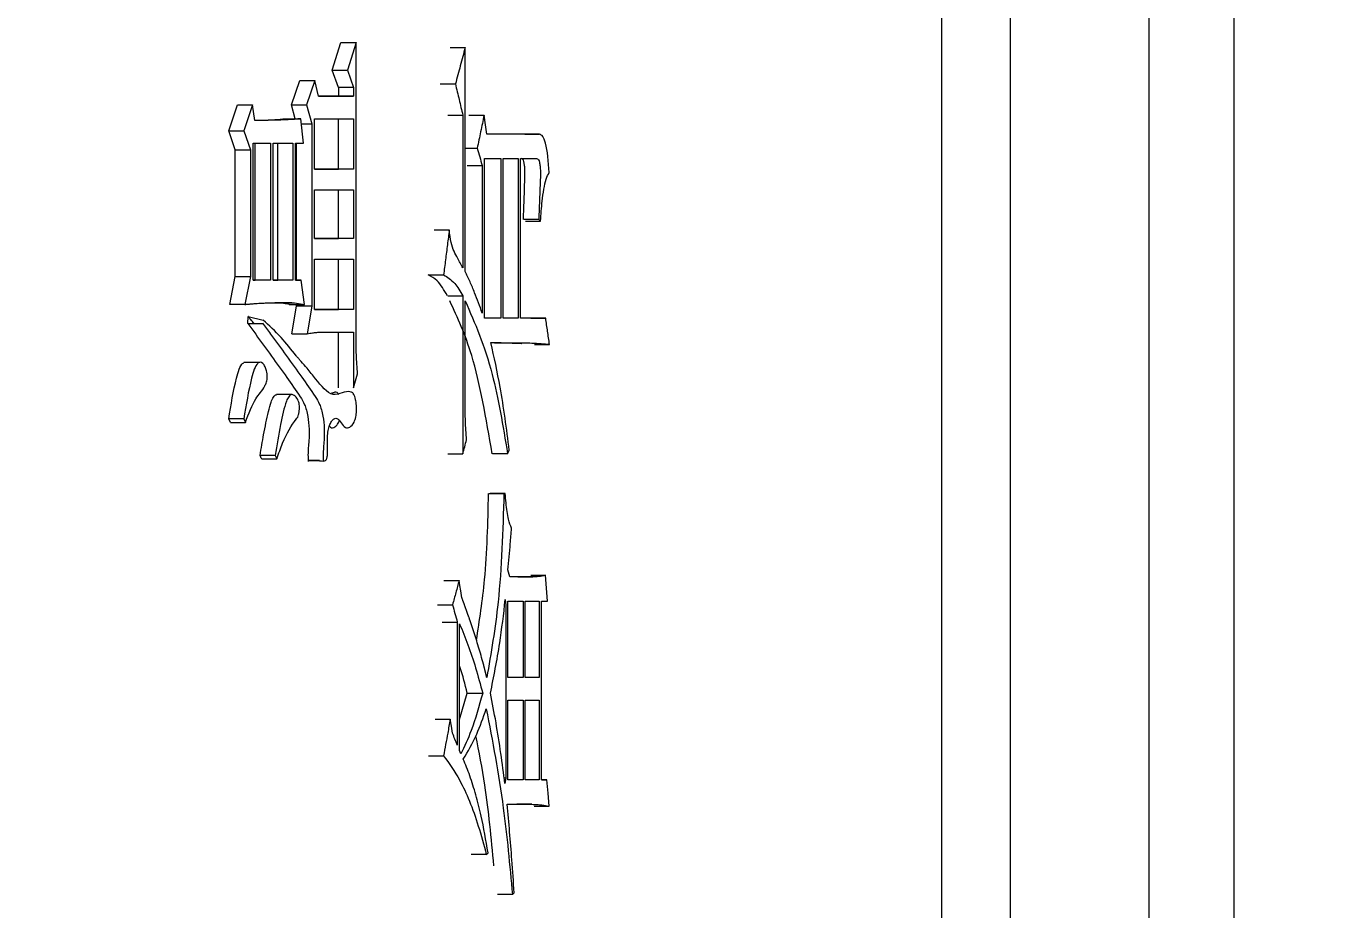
# Model space of a CAD drawing. Header units: millimetres. Extents: x 2223 to 4172, y 741 to 2119.
# Drawn here: x 3173.89 to 3181.97, y 1003.96 to 1009.47 of the extents above; entities that cross this region are included whole.
import ezdxf

# ---------------------------------------------------------------- set-up
doc = ezdxf.new("R2010")
doc.units = ezdxf.units.MM

msp = doc.modelspace()

# ---------------------------------------------------------------- linework, layer by layer
at = {"color": 7, "linetype": 'Continuous', "lineweight": 25}
for p, q in [((3181.4214, 985.5406), (3181.4214, 1014.8465)), ((3180.889, 1014.5729), (3180.8916, 985.8354)), ((3180.0243, 1014.1285), (3180.0268, 985.8363)), ((3179.5987, 987.0095), (3179.5995, 1013.9102)), ((3175.8015, 1009.1996), (3175.8553, 1009.3727)), ((3175.8553, 1009.3727), (3175.95, 1009.3727)), ((3175.95, 1009.3727), (3175.8961, 1009.1996)), ((3175.9499, 1007.5229), (3175.95, 1009.3727)), ((3176.5353, 1009.3403), (3176.6298, 1009.3403)), ((3176.6297, 1007.9448), (3176.6298, 1009.3403)), ((3175.5469, 1008.9833), (3175.5991, 1009.1347)), ((3175.5991, 1009.1347), (3175.6934, 1009.1347)), ((3175.6934, 1009.1347), (3175.6412, 1008.9833)), ((3175.7161, 1009.0373), (3175.6934, 1009.1347)), ((3175.8015, 1009.1996), (3175.8961, 1009.1996)), ((3175.8395, 1009.0914), (3175.8015, 1009.1996)), ((3175.8961, 1009.1996), (3175.9341, 1009.0914)), ((3175.9341, 1009.0914), (3175.8395, 1009.0914)), ((3175.8395, 1009.0914), (3175.8395, 1009.0374)), ((3175.9341, 1009.0914), (3175.9341, 1009.0374)), ((3176.4742, 1009.1131), (3176.5687, 1009.1131)), ((3175.1565, 1008.821), (3175.2108, 1008.9832)), ((3175.2108, 1008.9832), (3175.3047, 1008.9832)), ((3175.3047, 1008.9832), (3175.2502, 1008.821)), ((3175.3182, 1008.8859), (3175.3047, 1008.9832)), ((3175.5469, 1008.9833), (3175.6412, 1008.9833)), ((3175.5707, 1008.8967), (3175.5469, 1008.9833)), ((3175.6412, 1008.9833), (3175.6738, 1008.8643)), ((3175.8395, 1009.0374), (3175.9341, 1009.0374)), ((3175.5109, 1008.8967), (3175.6051, 1008.8967)), ((3175.6215, 1008.7453), (3175.6051, 1008.8967)), ((3175.6901, 1008.583), (3175.6901, 1008.8967)), ((3175.6901, 1008.8967), (3175.9341, 1008.8967)), ((3175.8395, 1008.583), (3175.8395, 1008.8967)), ((3175.9341, 1008.8967), (3175.9341, 1008.583)), ((3176.5208, 1008.9184), (3176.6153, 1008.9184)), ((3176.6153, 1008.9184), (3176.6153, 1007.9665)), ((3176.6532, 1008.9184), (3176.7474, 1008.9184)), ((3175.1565, 1008.821), (3175.2502, 1008.821)), ((3175.1973, 1008.702), (3175.1565, 1008.821)), ((3175.2502, 1008.821), (3175.2911, 1008.702)), ((3175.6086, 1008.8643), (3175.6738, 1008.8643)), ((3175.6738, 1008.8643), (3175.6738, 1007.7284)), ((3175.308, 1007.8907), (3175.308, 1008.7453)), ((3175.308, 1008.7453), (3175.4159, 1008.7453)), ((3175.3219, 1007.8907), (3175.322, 1008.7453)), ((3175.4159, 1008.7453), (3175.4159, 1007.8907)), ((3175.4326, 1007.8907), (3175.4327, 1008.7453)), ((3175.4327, 1008.7453), (3175.5557, 1008.7453)), ((3175.4615, 1007.8907), (3175.4615, 1008.7453)), ((3175.5557, 1008.7453), (3175.5557, 1007.8907)), ((3175.5722, 1008.7453), (3175.6215, 1008.7453)), ((3175.5722, 1007.8907), (3175.5722, 1008.7453)), ((3175.5795, 1007.8907), (3175.5796, 1008.7453)), ((3177.0937, 1008.7994), (3176.7644, 1008.7994)), ((3177.0004, 1008.7994), (3177.0937, 1008.7994)), ((3175.1973, 1008.702), (3175.2911, 1008.702)), ((3175.1973, 1007.9123), (3175.1973, 1008.702)), ((3175.2911, 1008.702), (3175.2911, 1007.9123)), ((3176.6298, 1008.7129), (3176.7046, 1008.7129)), ((3176.7502, 1007.6528), (3176.7502, 1008.648)), ((3176.7502, 1008.648), (3176.8518, 1008.648)), ((3176.8518, 1008.648), (3176.8518, 1007.6528)), ((3176.8658, 1007.6528), (3176.8658, 1008.648)), ((3176.8658, 1008.648), (3176.9602, 1008.648)), ((3176.9602, 1008.648), (3176.9601, 1007.6528)), ((3176.9739, 1008.648), (3177.0748, 1008.648)), ((3176.9739, 1007.6528), (3176.9739, 1008.648)), ((3176.9787, 1008.648), (3177.0748, 1008.648)), ((3175.9341, 1008.583), (3175.6901, 1008.583)), ((3175.6901, 1008.583), (3175.8395, 1008.583)), ((3175.9341, 1008.583), (3175.8395, 1008.583)), ((3176.6418, 1008.6047), (3176.736, 1008.6047)), ((3176.736, 1008.6047), (3176.736, 1007.6852)), ((3175.6901, 1008.1503), (3175.6901, 1008.4532)), ((3175.6901, 1008.4532), (3175.9341, 1008.4532)), ((3175.8395, 1008.1503), (3175.8395, 1008.4532)), ((3175.9341, 1008.4532), (3175.9341, 1008.1503)), ((3177.0883, 1008.2694), (3176.9949, 1008.2694)), ((3177.0058, 1008.2586), (3177.099, 1008.2586)), ((3177.0883, 1008.2694), (3177.099, 1008.2586)), ((3176.4361, 1008.2046), (3176.5307, 1008.2045)), ((3175.9341, 1008.1503), (3175.6901, 1008.1503)), ((3175.6901, 1008.1503), (3175.8395, 1008.1503)), ((3175.9341, 1008.1503), (3175.8395, 1008.1503)), ((3175.6901, 1007.7068), (3175.6901, 1008.0205)), ((3175.6901, 1008.0205), (3175.9341, 1008.0205)), ((3175.8395, 1007.7068), (3175.8395, 1008.0205)), ((3175.9341, 1008.0205), (3175.9341, 1007.7068)), ((3175.1633, 1007.7393), (3175.1973, 1007.9123)), ((3175.1973, 1007.9123), (3175.2911, 1007.9123)), ((3175.2911, 1007.9123), (3175.257, 1007.7392)), ((3176.4, 1007.9231), (3176.4954, 1007.9231)), ((3175.4159, 1007.8907), (3175.308, 1007.8907)), ((3175.308, 1007.8907), (3175.3219, 1007.8907)), ((3175.4159, 1007.8907), (3175.3219, 1007.8907)), ((3175.5557, 1007.8907), (3175.4326, 1007.8907)), ((3175.4326, 1007.8907), (3175.4615, 1007.8907)), ((3175.5557, 1007.8907), (3175.4615, 1007.8907)), ((3175.6084, 1007.8907), (3175.5722, 1007.8907)), ((3175.5722, 1007.8907), (3175.6084, 1007.8907)), ((3175.6281, 1007.7393), (3175.6084, 1007.8907)), ((3176.5208, 1007.7934), (3176.6153, 1007.7934)), ((3176.6153, 1007.7934), (3176.6152, 1006.809)), ((3176.6297, 1007.1119), (3176.6297, 1007.7609)), ((3175.257, 1007.7392), (3175.1633, 1007.7393)), ((3175.4714, 1007.7501), (3175.5656, 1007.7501)), ((3175.5338, 1007.7393), (3175.6281, 1007.7393)), ((3175.5502, 1007.5554), (3175.5795, 1007.7284)), ((3175.5656, 1007.7501), (3175.6281, 1007.7393)), ((3175.5795, 1007.7284), (3175.5795, 1007.7393)), ((3175.6738, 1007.7284), (3175.5795, 1007.7284)), ((3175.6738, 1007.7284), (3175.6444, 1007.5554)), ((3175.9341, 1007.7068), (3175.6901, 1007.7068)), ((3175.6901, 1007.7068), (3175.8395, 1007.7068)), ((3175.9341, 1007.7068), (3175.8395, 1007.7068)), ((3175.275, 1007.6203), (3175.2783, 1007.6635)), ((3175.2783, 1007.6635), (3175.3705, 1007.6419)), ((3176.8518, 1007.6528), (3176.7502, 1007.6528)), ((3176.8518, 1007.6528), (3176.7579, 1007.6528)), ((3176.9601, 1007.6528), (3176.8658, 1007.6528)), ((3176.9601, 1007.6528), (3176.8665, 1007.6528)), ((3177.1313, 1007.6528), (3176.9739, 1007.6528)), ((3177.0381, 1007.6528), (3177.1313, 1007.6528)), ((3175.5502, 1007.5554), (3175.6444, 1007.5554)), ((3175.8395, 1007.22), (3175.8395, 1007.5662)), ((3175.9341, 1007.5662), (3175.9341, 1007.22)), ((3177.0622, 1007.4905), (3177.1553, 1007.4905)), ((3175.3443, 1007.3768), (3175.2504, 1007.3768)), ((3175.9341, 1007.22), (3175.9594, 1007.3066)), ((3175.5495, 1007.1774), (3175.4542, 1007.1774)), ((3175.1667, 1007.0037), (3175.1565, 1007.0253)), ((3175.2502, 1007.0253), (3175.2604, 1007.0037)), ((3175.1667, 1007.0037), (3175.2604, 1007.0037)), ((3175.446, 1006.7982), (3175.352, 1006.7982)), ((3176.5208, 1006.809), (3176.6152, 1006.809)), ((3176.8937, 1006.809), (3176.7998, 1006.809)), ((3176.8937, 1006.809), (3176.9048, 1006.8306)), ((3175.362, 1006.7766), (3175.456, 1006.7766)), ((3175.7222, 1006.7657), (3175.6574, 1006.7657)), ((3176.7775, 1006.5602), (3176.8714, 1006.5602)), ((3176.8797, 1006.5602), (3176.7859, 1006.5602)), ((3176.8797, 1006.5602), (3176.8714, 1006.5602)), ((3176.9076, 1006.041), (3176.8964, 1006.0843)), ((3176.4975, 1006.0194), (3176.592, 1006.0194)), ((3177.0503, 1006.041), (3176.9076, 1006.041)), ((3176.9569, 1006.041), (3177.0503, 1006.041)), ((3177.038, 1006.0518), (3177.1312, 1006.0518)), ((3176.4565, 1005.8679), (3176.5511, 1005.8679)), ((3176.8825, 1005.8679), (3176.8825, 1004.7862)), ((3176.8964, 1005.4136), (3176.8964, 1005.8896)), ((3176.8964, 1005.8896), (3176.9903, 1005.8896)), ((3176.9903, 1005.8896), (3176.9903, 1005.4136)), ((3177.004, 1005.4136), (3177.004, 1005.8896)), ((3177.004, 1005.8896), (3177.0909, 1005.8896)), ((3177.0909, 1005.8896), (3177.0909, 1005.4136)), ((3177.1044, 1005.8896), (3177.1419, 1005.8896)), ((3177.1044, 1004.7754), (3177.1044, 1005.8896)), ((3176.4858, 1005.7597), (3176.5803, 1005.7597)), ((3176.5803, 1005.7597), (3176.5803, 1004.9917)), ((3176.5949, 1004.9593), (3176.5949, 1005.7489)), ((3176.9903, 1005.4136), (3176.8964, 1005.4136)), ((3176.9903, 1005.4136), (3176.8967, 1005.4136)), ((3177.0909, 1005.4136), (3177.004, 1005.4136)), ((3177.0909, 1005.4136), (3177.004, 1005.4136)), ((3176.5949, 1005.1528), (3176.6431, 1005.3163)), ((3176.6446, 1005.3163), (3176.7388, 1005.3163)), ((3176.8964, 1004.7754), (3176.8964, 1005.273)), ((3176.8964, 1005.273), (3176.9903, 1005.273)), ((3176.9903, 1005.273), (3176.9903, 1004.7754)), ((3177.004, 1004.7754), (3177.004, 1005.273)), ((3177.004, 1005.273), (3177.0909, 1005.273)), ((3177.0909, 1005.273), (3177.0909, 1004.7754)), ((3176.4419, 1005.154), (3176.5365, 1005.154)), ((3176.6036, 1004.9377), (3176.5949, 1004.9593)), ((3176.8825, 1004.7862), (3176.8726, 1004.7862)), ((3176.8825, 1004.7862), (3176.8769, 1004.7537)), ((3176.9903, 1004.7754), (3176.8964, 1004.7754)), ((3176.9903, 1004.7754), (3176.8967, 1004.7754)), ((3177.0909, 1004.7754), (3177.004, 1004.7754)), ((3177.0909, 1004.7754), (3177.004, 1004.7754)), ((3177.1392, 1004.7754), (3177.1044, 1004.7754)), ((3177.1044, 1004.7754), (3177.1392, 1004.7754)), ((3176.8909, 1004.6239), (3177.0449, 1004.6239)), ((3177.0449, 1004.6239), (3176.9514, 1004.6239)), ((3177.0594, 1004.6131), (3177.1526, 1004.6131)), ((3176.7615, 1004.3102), (3176.6674, 1004.3102)), ((3176.7615, 1004.3102), (3176.7729, 1004.321)), ((3176.9242, 1004.0614), (3176.9352, 1004.0723))]:
    msp.add_line(p, q, dxfattribs=at)
at = {"color": 7, "linetype": 'Continuous', "lineweight": 25, "flags": 128}
for points in [[(3176.7644, 1008.7994), (3176.7559, 1008.8589), (3176.7474, 1008.9184)], [(3175.275, 1007.6203), (3175.3172, 1007.6202), (3175.343, 1007.6202), (3175.3688, 1007.6202)], [(3175.2502, 1007.0253), (3175.2154, 1007.0253), (3175.186, 1007.0253), (3175.1565, 1007.0253)], [(3175.362, 1006.7766), (3175.3595, 1006.7821), (3175.3569, 1006.7876), (3175.352, 1006.7982)], [(3175.446, 1006.7982), (3175.4485, 1006.7927), (3175.4523, 1006.7846), (3175.456, 1006.7766)], [(3176.6094, 1005.9112), (3176.6023, 1005.9551), (3176.5972, 1005.9872), (3176.592, 1006.0194)], [(3177.1419, 1005.8896), (3177.1366, 1005.9707), (3177.1312, 1006.0518)], [(3176.8797, 1005.9004), (3176.8811, 1005.8842), (3176.8825, 1005.8679)], [(3176.5511, 1005.0674), (3176.5438, 1005.1107), (3176.5365, 1005.154)], [(3176.4006, 1004.9268), (3176.424, 1004.9268), (3176.4481, 1004.9268), (3176.4953, 1004.9268)], [(3177.1526, 1004.6131), (3177.1459, 1004.6943), (3177.1392, 1004.7754)], [(3176.9242, 1004.0614), (3176.8852, 1004.0614), (3176.8567, 1004.0614), (3176.8304, 1004.0614)]]:
    msp.add_lwpolyline(points, dxfattribs=at)
at = {"color": 7, "linetype": 'Continuous', "lineweight": 25}
for points, knots in [([(3102.9887, 995.9028), (3105.5491, 995.9277), (3109.1295, 995.9625), (3114.3987, 996.2412), (3118.8631, 996.5765), (3124.1792, 997.1422), (3129.7482, 997.9155), (3135.5616, 998.9255), (3141.5329, 1000.1816), (3147.6089, 1001.6923), (3153.7469, 1003.463), (3159.9121, 1005.4971), (3166.0756, 1007.7966), (3172.2125, 1010.3619), (3178.3006, 1013.1922), (3184.3201, 1016.286), (3190.2529, 1019.6406), (3196.082, 1023.2528), (3201.7917, 1027.1183), (3207.3673, 1031.2325), (3212.7946, 1035.5897), (3218.0603, 1040.1839), (3223.1516, 1045.0084), (3228.0565, 1050.0561), (3232.7633, 1055.319), (3237.2611, 1060.789), (3241.5394, 1066.4572), (3245.588, 1072.3145), (3249.3977, 1078.3511), (3252.9594, 1084.557), (3256.2646, 1090.9216), (3259.3054, 1097.4341), (3262.0745, 1104.0834), (3264.5649, 1110.8578), (3266.7704, 1117.7454), (3268.685, 1124.7343), (3270.3036, 1131.8118), (3271.6214, 1138.9655), (3272.6343, 1146.1825), (3273.3387, 1153.4497), (3273.7316, 1160.7539), (3273.8105, 1168.0817), (3273.5735, 1175.4198), (3273.0193, 1182.7545), (3272.1471, 1190.0722), (3270.9568, 1197.3592), (3269.4487, 1204.6018), (3267.6237, 1211.7864), (3265.4832, 1218.8992), (3263.0294, 1225.9267), (3260.2646, 1232.8554), (3257.1918, 1239.6717), (3253.8147, 1246.3623), (3250.1371, 1252.9142), (3246.1635, 1259.3142), (3241.8985, 1265.5495), (3237.3473, 1271.6076), (3232.5154, 1277.4759), (3227.4082, 1283.1423), (3222.0316, 1288.5949), (3216.5849, 1293.6425), (3211.1115, 1298.2947), (3205.6533, 1302.5642), (3200.0284, 1306.6065), (3194.247, 1310.4149), (3188.3195, 1313.9831), (3182.257, 1317.3051), (3176.0712, 1320.3754), (3169.7746, 1323.1888), (3163.3809, 1325.7408), (3156.9058, 1328.0269), (3150.3681, 1330.0431), (3143.7932, 1331.7856), (3137.2203, 1333.2505), (3130.7265, 1334.432), (3124.437, 1335.3291), (3118.9133, 1335.9126), (3114.0304, 1336.2802), (3109.2063, 1336.5199), (3103.232, 1336.637), (3097.7152, 1336.5266), (3092.446, 1336.2549), (3087.9815, 1335.9175), (3082.6655, 1335.3525), (3077.0965, 1334.579), (3071.283, 1333.569), (3065.3118, 1332.313), (3059.2358, 1330.8023), (3053.0978, 1329.0316), (3046.9326, 1326.9974), (3040.769, 1324.6979), (3034.6322, 1322.1327), (3028.5441, 1319.3023), (3022.5246, 1316.2086), (3016.5918, 1312.8539), (3010.7627, 1309.2417), (3005.0529, 1305.3762), (2999.4774, 1301.2621), (2994.0501, 1296.9049), (2988.7844, 1292.3106), (2983.6931, 1287.4861), (2978.7882, 1282.4385), (2974.0813, 1277.1755), (2969.5835, 1271.7056), (2965.3053, 1266.0373), (2961.2566, 1260.1801), (2957.447, 1254.1435), (2953.8852, 1247.9376), (2950.5805, 1241.5728), (2947.5377, 1235.0609), (2944.7758, 1228.4094), (2942.4387, 1222.1273), (2941.1602, 1218.0222), (2940.597, 1216.2138)], [0, 0, 0, 0, 0.0102074, 0.014274, 0.021037, 0.0280561, 0.0355867, 0.0434511, 0.0515783, 0.0599113, 0.0684099, 0.0770439, 0.085791, 0.0946336, 0.1035582, 0.112554, 0.1216124, 0.1307262, 0.1398897, 0.1490979, 0.1583469, 0.1676331, 0.1769537, 0.1863062, 0.1956884, 0.2050985, 0.2145348, 0.2239961, 0.233481, 0.2429885, 0.2525178, 0.262068, 0.2716385, 0.2812287, 0.2908382, 0.3004664, 0.3101132, 0.3197782, 0.3294613, 0.3391624, 0.3488814, 0.3586183, 0.3683733, 0.3781464, 0.387938, 0.3977483, 0.4075776, 0.4174265, 0.4272956, 0.4371854, 0.4470968, 0.4570307, 0.4669882, 0.4769704, 0.486979, 0.4970156, 0.5070822, 0.5171812, 0.5273154, 0.5374882, 0.5477037, 0.5569145, 0.5661226, 0.5753266, 0.5845258, 0.5937191, 0.6029052, 0.6120821, 0.6212471, 0.6303962, 0.6395236, 0.6486197, 0.6576679, 0.6666375, 0.6754633, 0.6839789, 0.6919633, 0.6976055, 0.7035012, 0.7112199, 0.7214273, 0.7254939, 0.7322569, 0.739276, 0.7468066, 0.754671, 0.7627982, 0.7711312, 0.7796298, 0.7882638, 0.7970109, 0.8058535, 0.8147781, 0.8237739, 0.8328323, 0.8419461, 0.8511096, 0.8603178, 0.8695668, 0.878853, 0.8881736, 0.8975261, 0.9069083, 0.9163184, 0.9257547, 0.935216, 0.9447009, 0.9542084, 0.9637377, 0.9732879, 0.9828584, 0.9924486, 1, 1, 1, 1]), ([(3176.6298, 1009.3403), (3176.6196, 1009.3024), (3176.5994, 1009.2267), (3176.5789, 1009.151), (3176.5687, 1009.1131)], [0, 0, 0, 0, 0.5, 1, 1, 1, 1]), ([(3176.5687, 1009.1131), (3176.5765, 1009.0806), (3176.5921, 1009.0157), (3176.6075, 1008.9508), (3176.6153, 1008.9184)], [0, 0, 0, 0, 0.500001, 1, 1, 1, 1]), ([(3175.9341, 1009.0374), (3175.9023, 1009.0373), (3175.8304, 1009.0373), (3175.7571, 1009.0373), (3175.7161, 1009.0373)], [0, 0, 0, 0, 0.44202, 1, 1, 1, 1]), ([(3175.7161, 1009.0373), (3175.717, 1009.0373), (3175.7586, 1009.0373), (3175.7995, 1009.0374), (3175.8395, 1009.0374)], [0, 0, 0, 0, 0.020471, 1, 1, 1, 1]), ([(3175.6051, 1008.8967), (3175.6036, 1008.8966), (3175.599, 1008.8961), (3175.5914, 1008.8954), (3175.5822, 1008.8945), (3175.5745, 1008.8938), (3175.5684, 1008.8932), (3175.5638, 1008.8928), (3175.5592, 1008.8925), (3175.5546, 1008.8921), (3175.55, 1008.8918), (3175.5454, 1008.8915), (3175.5408, 1008.8912), (3175.5316, 1008.8907), (3175.4993, 1008.889), (3175.4621, 1008.8876), (3175.4295, 1008.887), (3175.4201, 1008.8869), (3175.4155, 1008.8868), (3175.4108, 1008.8868), (3175.4061, 1008.8867), (3175.4014, 1008.8866), (3175.3968, 1008.8866), (3175.3921, 1008.8865), (3175.3874, 1008.8864), (3175.3827, 1008.8864), (3175.378, 1008.8863), (3175.3733, 1008.8863), (3175.3686, 1008.8863), (3175.3639, 1008.8862), (3175.36, 1008.8862), (3175.3569, 1008.8862), (3175.3545, 1008.8861), (3175.3522, 1008.8861), (3175.3498, 1008.8861), (3175.3475, 1008.8861), (3175.3451, 1008.8861), (3175.3428, 1008.8861), (3175.3404, 1008.886), (3175.3381, 1008.886), (3175.3357, 1008.886), (3175.3334, 1008.886), (3175.331, 1008.886), (3175.3286, 1008.886), (3175.3263, 1008.8859), (3175.3239, 1008.8859), (3175.3212, 1008.8859), (3175.3193, 1008.8859), (3175.3182, 1008.8859)], [0, 0, 0, 0, 0.016204, 0.048613, 0.081022, 0.11343, 0.129634, 0.145839, 0.162043, 0.178247, 0.194452, 0.210656, 0.22686, 0.243065, 0.307882, 0.567153, 0.631971, 0.648175, 0.664379, 0.680584, 0.696788, 0.712992, 0.729197, 0.745401, 0.761605, 0.777809, 0.794014, 0.810218, 0.826422, 0.842627, 0.858831, 0.866933, 0.875035, 0.883137, 0.89124, 0.899342, 0.907444, 0.915546, 0.923648, 0.93175, 0.939853, 0.947955, 0.956057, 0.964159, 0.972261, 0.980363, 0.988466, 1, 1, 1, 1]), ([(3175.3188, 1008.8869), (3175.3373, 1008.8871), (3175.402, 1008.8879), (3175.4655, 1008.8931), (3175.5109, 1008.8967)], [0, 0, 0, 0, 0.2861994, 1, 1, 1, 1]), ([(3176.7474, 1008.9184), (3176.7403, 1008.8841), (3176.726, 1008.8156), (3176.7117, 1008.7471), (3176.7046, 1008.7129)], [0, 0, 0, 0, 0.499999, 1, 1, 1, 1]), ([(3177.1527, 1008.5614), (3177.148, 1008.6295), (3177.1417, 1008.7229), (3177.1141, 1008.7918), (3177.1004, 1008.7969), (3177.0937, 1008.7994)], [0, 0, 0, 0, 0.57516, 0.790026, 1, 1, 1, 1]), ([(3176.7046, 1008.7129), (3176.7098, 1008.6948), (3176.7203, 1008.6588), (3176.7308, 1008.6227), (3176.736, 1008.6047)], [0, 0, 0, 0, 0.500002, 1, 1, 1, 1]), ([(3176.9921, 1008.2694), (3176.9952, 1008.3419), (3176.999, 1008.4324), (3177.0016, 1008.541), (3177.002, 1008.5877), (3176.9976, 1008.6205), (3176.9924, 1008.6392), (3176.9855, 1008.6466), (3176.9809, 1008.6476), (3176.9787, 1008.648)], [0, 0, 0, 0, 0.508679, 0.635593, 0.762629, 0.824653, 0.884116, 0.942606, 1, 1, 1, 1]), ([(3177.0748, 1008.648), (3177.0789, 1008.6473), (3177.0855, 1008.646), (3177.0928, 1008.6253), (3177.1004, 1008.5752), (3177.0945, 1008.4491), (3177.0907, 1008.3408), (3177.0883, 1008.2694)], [0, 0, 0, 0, 0.1006488, 0.1620174, 0.226226, 0.4894859, 1, 1, 1, 1]), ([(3177.099, 1008.2586), (3177.1022, 1008.3006), (3177.1073, 1008.3696), (3177.1195, 1008.4574), (3177.1333, 1008.5234), (3177.1463, 1008.5489), (3177.1527, 1008.5614)], [0, 0, 0, 0, 0.348454, 0.571203, 0.789125, 1, 1, 1, 1]), ([(3176.5307, 1008.2045), (3176.5268, 1008.1734), (3176.519, 1008.111), (3176.5072, 1008.0172), (3176.4993, 1007.9545), (3176.4954, 1007.9231)], [0, 0, 0, 0, 0.331265, 0.665632, 1, 1, 1, 1]), ([(3176.6153, 1007.9665), (3176.6042, 1007.9875), (3176.586, 1008.022), (3176.5605, 1008.0687), (3176.5395, 1008.1215), (3176.5337, 1008.1765), (3176.5307, 1008.2045)], [0, 0, 0, 0, 0.334928, 0.552034, 0.77193, 1, 1, 1, 1]), ([(3176.5197, 1007.7934), (3176.4984, 1007.8285), (3176.4605, 1007.8909), (3176.4184, 1007.9133), (3176.4, 1007.9231)], [0, 0, 0, 0, 0.5628346, 1, 1, 1, 1]), ([(3176.4954, 1007.9231), (3176.5188, 1007.9091), (3176.5608, 1007.884), (3176.5985, 1007.8212), (3176.6153, 1007.7934)], [0, 0, 0, 0, 0.556867, 1, 1, 1, 1]), ([(3176.736, 1007.6852), (3176.7205, 1007.7284), (3176.6959, 1007.7968), (3176.6599, 1007.881), (3176.6398, 1007.9235), (3176.6297, 1007.9448)], [0, 0, 0, 0, 0.460317, 0.729933, 1, 1, 1, 1]), ([(3175.257, 1007.7392), (3175.2587, 1007.7394), (3175.2612, 1007.7396), (3175.2653, 1007.74), (3175.2695, 1007.7403), (3175.2744, 1007.7408), (3175.2794, 1007.7412), (3175.2844, 1007.7416), (3175.2893, 1007.7421), (3175.2959, 1007.7426), (3175.3042, 1007.7433), (3175.3141, 1007.7441), (3175.324, 1007.7449), (3175.3437, 1007.7464), (3175.3667, 1007.7478), (3175.3897, 1007.7488), (3175.4011, 1007.7493), (3175.4093, 1007.7495), (3175.4175, 1007.7498), (3175.4272, 1007.75), (3175.437, 1007.7502), (3175.4468, 1007.7503), (3175.4565, 1007.7505), (3175.4663, 1007.7505), (3175.476, 1007.7506), (3175.4858, 1007.7506), (3175.4939, 1007.7506), (3175.5003, 1007.7506), (3175.5052, 1007.7506), (3175.51, 1007.7505), (3175.5149, 1007.7505), (3175.5197, 1007.7505), (3175.5246, 1007.7505), (3175.5294, 1007.7504), (3175.5342, 1007.7504), (3175.5391, 1007.7503), (3175.5439, 1007.7503), (3175.5479, 1007.7503), (3175.5512, 1007.7502), (3175.5536, 1007.7502), (3175.556, 1007.7502), (3175.5584, 1007.7501), (3175.5604, 1007.7501), (3175.5628, 1007.7501), (3175.5644, 1007.7501), (3175.5656, 1007.7501)], [0, 0, 0, 0, 0.015876, 0.023814, 0.03969, 0.055566, 0.071442, 0.087319, 0.103195, 0.119071, 0.150823, 0.182575, 0.214327, 0.246079, 0.373089, 0.436594, 0.468346, 0.484222, 0.515974, 0.547726, 0.579478, 0.611231, 0.642983, 0.674735, 0.706487, 0.738239, 0.769992, 0.785868, 0.801744, 0.81762, 0.833496, 0.849372, 0.865248, 0.881124, 0.897, 0.912877, 0.928753, 0.944629, 0.952567, 0.960505, 0.968443, 0.976381, 0.984319, 0.988288, 1, 1, 1, 1]), ([(3176.7978, 1006.809), (3176.7601, 1007.0284), (3176.6938, 1007.4153), (3176.5824, 1007.6565), (3176.5342, 1007.7609)], [0, 0, 0, 0, 0.567143, 1, 1, 1, 1]), ([(3176.6297, 1007.7609), (3176.6904, 1007.6223), (3176.8003, 1007.3713), (3176.8648, 1006.983), (3176.8937, 1006.809)], [0, 0, 0, 0, 0.551948, 1, 1, 1, 1]), ([(3175.3575, 1007.7472), (3175.3835, 1007.7483), (3175.4206, 1007.7498), (3175.4699, 1007.7501), (3175.4779, 1007.7501), (3175.4827, 1007.7501), (3175.482, 1007.7501), (3175.482, 1007.7501)], [0, 0, 0, 0, 0.614445, 0.874941, 0.976381, 0.999372, 1, 1, 1, 1]), ([(3175.5338, 1007.7393), (3175.5282, 1007.7402), (3175.5169, 1007.7422), (3175.4962, 1007.7458), (3175.481, 1007.7484), (3175.4714, 1007.7501)], [0, 0, 0, 0, 0.271354, 0.542709, 1, 1, 1, 1]), ([(3175.275, 1007.6203), (3175.2914, 1007.5979), (3175.3739, 1007.486), (3175.4831, 1007.3329), (3175.5843, 1007.1927), (3175.6299, 1007.1188), (3175.6501, 1007.0479), (3175.6588, 1006.9663), (3175.6566, 1006.8837), (3175.6488, 1006.818), (3175.6509, 1006.7739), (3175.6515, 1006.7602)], [0, 0, 0, 0, 0.102769, 0.513822, 0.691909, 0.752785, 0.814473, 0.868272, 0.914396, 0.973433, 1, 1, 1, 1]), ([(3175.3148, 1007.6202), (3175.3077, 1007.6286), (3175.2971, 1007.6412), (3175.2854, 1007.655), (3175.2804, 1007.661), (3175.279, 1007.6627), (3175.2785, 1007.6633), (3175.2783, 1007.6635)], [0, 0, 0, 0, 0.578206, 0.877655, 0.960965, 0.986017, 1, 1, 1, 1]), ([(3175.3675, 1007.622), (3175.384, 1007.5997), (3175.4664, 1007.488), (3175.576, 1007.3356), (3175.6774, 1007.1939), (3175.7234, 1007.1208), (3175.744, 1007.0503), (3175.7531, 1006.9686), (3175.7512, 1006.8849), (3175.7431, 1006.8186), (3175.7453, 1006.7739), (3175.7459, 1006.7602)], [0, 0, 0, 0, 0.102395, 0.511938, 0.690628, 0.751585, 0.813368, 0.867382, 0.913423, 0.973554, 1, 1, 1, 1]), ([(3175.7518, 1006.7657), (3175.754, 1006.7652), (3175.7586, 1006.764), (3175.764, 1006.7707), (3175.7676, 1006.7788), (3175.7705, 1006.7899), (3175.7729, 1006.814), (3175.7721, 1006.8445), (3175.7713, 1006.8723), (3175.7707, 1006.9005), (3175.7725, 1006.9341), (3175.7794, 1006.9713), (3175.7899, 1007.0004), (3175.8026, 1007.0194), (3175.8165, 1007.0297), (3175.8354, 1007.0307), (3175.857, 1007.002), (3175.8828, 1006.9663), (3175.9116, 1006.9714), (3175.9321, 1006.9932), (3175.9435, 1007.0201), (3175.9482, 1007.037), (3175.9513, 1007.0562), (3175.9528, 1007.077), (3175.9529, 1007.0985), (3175.9514, 1007.1198), (3175.9484, 1007.1399), (3175.944, 1007.1579), (3175.9388, 1007.1732), (3175.9306, 1007.1886), (3175.886, 1007.2095), (3175.8059, 1007.1389), (3175.7147, 1007.2549), (3175.6502, 1007.3348), (3175.6163, 1007.3733), (3175.5984, 1007.3941), (3175.5881, 1007.4061), (3175.5503, 1007.4517), (3175.4789, 1007.5429), (3175.4082, 1007.6074), (3175.3705, 1007.6419)], [0, 0, 0, 0, 0.007379, 0.015024, 0.018576, 0.022154, 0.030149, 0.045285, 0.055171, 0.060604, 0.076118, 0.091429, 0.106287, 0.12239, 0.137957, 0.153423, 0.184306, 0.215478, 0.246922, 0.278293, 0.286938, 0.294859, 0.302435, 0.3101, 0.317992, 0.325694, 0.333597, 0.342062, 0.35006, 0.357798, 0.37381, 0.499189, 0.624194, 0.686833, 0.729214, 0.742073, 0.749377, 0.764857, 0.87447, 1, 1, 1, 1]), ([(3175.6444, 1007.5554), (3175.656, 1007.558), (3175.6748, 1007.5622), (3175.7009, 1007.5648), (3175.7154, 1007.5657), (3175.7226, 1007.5662)], [0, 0, 0, 0, 0.443386, 0.721661, 1, 1, 1, 1]), ([(3175.7226, 1007.5662), (3175.7582, 1007.5662), (3175.8293, 1007.5662), (3175.8992, 1007.5662), (3175.9341, 1007.5662)], [0, 0, 0, 0, 0.499996, 1, 1, 1, 1]), ([(3175.9594, 1007.3066), (3175.9562, 1007.3463), (3175.9506, 1007.4175), (3175.9501, 1007.4906), (3175.9499, 1007.5229)], [0, 0, 0, 0, 0.558835, 1, 1, 1, 1]), ([(3176.7899, 1007.5013), (3176.7992, 1007.5013), (3176.8107, 1007.5012), (3176.8234, 1007.5011), (3176.8291, 1007.5011), (3176.8349, 1007.5011), (3176.8406, 1007.501), (3176.8464, 1007.501), (3176.8521, 1007.501), (3176.8578, 1007.5009), (3176.8635, 1007.5009), (3176.8716, 1007.5008), (3176.8807, 1007.5008), (3176.8921, 1007.5007), (3176.9035, 1007.5006), (3176.9148, 1007.5005), (3176.9262, 1007.5004), (3176.9375, 1007.5003), (3176.9488, 1007.5002), (3176.9601, 1007.5001), (3176.9713, 1007.5), (3176.9826, 1007.4999), (3176.9938, 1007.4997), (3177.0185, 1007.4995), (3177.0452, 1007.4986), (3177.0718, 1007.4971), (3177.0851, 1007.4962), (3177.0961, 1007.4954), (3177.1049, 1007.4947), (3177.1115, 1007.4942), (3177.1181, 1007.4937), (3177.1247, 1007.4932), (3177.1313, 1007.4926), (3177.1368, 1007.4921), (3177.1424, 1007.4917), (3177.1482, 1007.4911), (3177.153, 1007.4907), (3177.1553, 1007.4905)], [0, 0, 0, 0, 0.073851, 0.092313, 0.101545, 0.120007, 0.13847, 0.147702, 0.166164, 0.184627, 0.193858, 0.212321, 0.249246, 0.267709, 0.304634, 0.34156, 0.360022, 0.396948, 0.433873, 0.452336, 0.489261, 0.526187, 0.544649, 0.581575, 0.729279, 0.766204, 0.803129, 0.840055, 0.858517, 0.87698, 0.895443, 0.913906, 0.932368, 0.950831, 0.960062, 0.980031, 1, 1, 1, 1]), ([(3176.9048, 1006.8306), (3176.8873, 1006.9651), (3176.8563, 1007.2037), (3176.8101, 1007.4109), (3176.7899, 1007.5013)], [0, 0, 0, 0, 0.563405, 1, 1, 1, 1]), ([(3176.8128, 1007.5005), (3176.852, 1007.5), (3176.9123, 1007.4991), (3176.9597, 1007.4976), (3176.9839, 1007.4964), (3176.9826, 1007.4965), (3176.9826, 1007.4965)], [0, 0, 0, 0, 0.589994, 0.905714, 0.998278, 1, 1, 1, 1]), ([(3175.1565, 1007.0253), (3175.1708, 1007.1136), (3175.1888, 1007.2246), (3175.2206, 1007.3364), (3175.2374, 1007.371), (3175.2483, 1007.3744), (3175.2511, 1007.3753)], [0, 0, 0, 0, 0.631101, 0.79287, 0.948278, 1, 1, 1, 1]), ([(3175.2604, 1007.0037), (3175.2808, 1007.0587), (3175.3169, 1007.1561), (3175.3682, 1007.2028), (3175.3907, 1007.2504), (3175.3955, 1007.2708), (3175.3972, 1007.2888), (3175.3956, 1007.3081), (3175.3909, 1007.3295), (3175.3824, 1007.3539), (3175.3692, 1007.3748), (3175.3529, 1007.3809), (3175.3338, 1007.3733), (3175.3144, 1007.3372), (3175.2827, 1007.2236), (3175.2646, 1007.1132), (3175.2502, 1007.0253)], [0, 0, 0, 0, 0.207426, 0.3671791, 0.4006894, 0.4165576, 0.4312681, 0.4480728, 0.4666486, 0.4972467, 0.5385204, 0.578669, 0.62014, 0.6824247, 0.7472329, 1, 1, 1, 1]), ([(3175.8425, 1007.1752), (3175.8411, 1007.178), (3175.8379, 1007.1845), (3175.8295, 1007.1929), (3175.8189, 1007.1953), (3175.8075, 1007.186), (3175.8006, 1007.1867), (3175.797, 1007.1871)], [0, 0, 0, 0, 0.10465, 0.247836, 0.561594, 0.77082, 1, 1, 1, 1]), ([(3175.352, 1006.7982), (3175.3591, 1006.8417), (3175.3745, 1006.9361), (3175.3976, 1007.0462), (3175.4176, 1007.1272), (3175.4339, 1007.1637), (3175.4467, 1007.1783), (3175.4537, 1007.1763), (3175.4547, 1007.1761)], [0, 0, 0, 0, 0.286836, 0.622371, 0.77209, 0.876707, 0.981619, 1, 1, 1, 1]), ([(3175.456, 1006.7766), (3175.4678, 1006.8101), (3175.5036, 1006.9115), (3175.5497, 1006.9909), (3175.5858, 1007.0347), (3175.5922, 1007.052), (3175.5959, 1007.0733), (3175.5971, 1007.0952), (3175.596, 1007.1153), (3175.5924, 1007.133), (3175.5822, 1007.1562), (3175.5665, 1007.1727), (3175.5469, 1007.1805), (3175.5298, 1007.1669), (3175.5037, 1007.1109), (3175.4769, 1006.9803), (3175.4569, 1006.8626), (3175.446, 1006.7982)], [0, 0, 0, 0, 0.118686, 0.359193, 0.382947, 0.402076, 0.42122, 0.441111, 0.455767, 0.470498, 0.490907, 0.5484, 0.590659, 0.633123, 0.67426, 0.821853, 1, 1, 1, 1]), ([(3176.6384, 1006.8956), (3176.6355, 1006.9353), (3176.6304, 1007.0065), (3176.6299, 1007.0796), (3176.6297, 1007.1119)], [0, 0, 0, 0, 0.558835, 1, 1, 1, 1]), ([(3175.7837, 1006.9805), (3175.7878, 1006.9765), (3175.8012, 1006.9636), (3175.8203, 1006.9762), (3175.8368, 1006.9933), (3175.8431, 1007.0081), (3175.8453, 1007.0136)], [0, 0, 0, 0, 0.198082, 0.637662, 0.867691, 1, 1, 1, 1]), ([(3176.6152, 1006.809), (3176.6191, 1006.8234), (3176.6268, 1006.8523), (3176.6345, 1006.8811), (3176.6384, 1006.8956)], [0, 0, 0, 0, 0.5, 1, 1, 1, 1]), ([(3175.7459, 1006.7602), (3175.73, 1006.7622), (3175.7023, 1006.7657), (3175.6716, 1006.7659), (3175.6561, 1006.764), (3175.6524, 1006.7622), (3175.6517, 1006.7612), (3175.6515, 1006.7606), (3175.6515, 1006.7604), (3175.6515, 1006.7602)], [0, 0, 0, 0, 0.493604, 0.861876, 0.955662, 0.982084, 0.991539, 0.995796, 1, 1, 1, 1]), ([(3175.6574, 1006.7657), (3175.6561, 1006.7657), (3175.6542, 1006.7657), (3175.6522, 1006.7657), (3175.6519, 1006.7657), (3175.6519, 1006.7657), (3175.6519, 1006.7657), (3175.6574, 1006.7657), (3175.6761, 1006.7657), (3175.6982, 1006.7657), (3175.7146, 1006.7657), (3175.7226, 1006.7657)], [0, 0, 0, 0, 0.129284, 0.19753, 0.205182, 0.20766, 0.209322, 0.209922, 0.474182, 0.743585, 1, 1, 1, 1]), ([(3176.7, 1005.6465), (3176.7193, 1005.7702), (3176.7637, 1006.0544), (3176.7712, 1006.3777), (3176.7755, 1006.5602)], [0, 0, 0, 0, 0.4353287, 1, 1, 1, 1]), ([(3176.8714, 1006.5602), (3176.8643, 1006.3287), (3176.8518, 1005.9189), (3176.7909, 1005.5668), (3176.7644, 1005.4136)], [0, 0, 0, 0, 0.56492, 1, 1, 1, 1]), ([(3176.9187, 1006.3439), (3176.912, 1006.3614), (3176.9009, 1006.3904), (3176.8902, 1006.448), (3176.8836, 1006.5023), (3176.881, 1006.5408), (3176.8797, 1006.5602)], [0, 0, 0, 0, 0.330275, 0.550122, 0.773937, 1, 1, 1, 1]), ([(3176.8964, 1006.0843), (3176.9013, 1006.1388), (3176.9091, 1006.225), (3176.9161, 1006.3119), (3176.9187, 1006.3439)], [0, 0, 0, 0, 0.632425, 1, 1, 1, 1]), ([(3176.592, 1006.0194), (3176.5852, 1005.9941), (3176.5716, 1005.9436), (3176.558, 1005.8931), (3176.5511, 1005.8679)], [0, 0, 0, 0, 0.5, 1, 1, 1, 1]), ([(3177.1312, 1006.0518), (3177.1219, 1006.0494), (3177.1038, 1006.0447), (3177.0768, 1006.042), (3177.0592, 1006.0413), (3177.0503, 1006.041)], [0, 0, 0, 0, 0.350188, 0.675022, 1, 1, 1, 1]), ([(3176.7644, 1005.4136), (3176.7638, 1005.416), (3176.7629, 1005.4195), (3176.7618, 1005.4243), (3176.7606, 1005.429), (3176.7595, 1005.4337), (3176.7583, 1005.4384), (3176.7574, 1005.442), (3176.7563, 1005.4467), (3176.7551, 1005.4514), (3176.7539, 1005.4561), (3176.7531, 1005.4596), (3176.7522, 1005.4631), (3176.751, 1005.4678), (3176.7495, 1005.4736), (3176.7481, 1005.4794), (3176.746, 1005.4875), (3176.7397, 1005.5117), (3176.7235, 1005.5699), (3176.7054, 1005.6302), (3176.6814, 1005.7058), (3176.6671, 1005.7486), (3176.6546, 1005.7846), (3176.6518, 1005.7926), (3176.649, 1005.8006), (3176.6462, 1005.8085), (3176.6441, 1005.8145), (3176.642, 1005.8204), (3176.6392, 1005.8283), (3176.6364, 1005.8362), (3176.6336, 1005.8441), (3176.6315, 1005.85), (3176.6297, 1005.8549), (3176.6283, 1005.8589), (3176.6269, 1005.8628), (3176.6255, 1005.8667), (3176.6241, 1005.8706), (3176.623, 1005.8736), (3176.6216, 1005.8775), (3176.6202, 1005.8814), (3176.6188, 1005.8853), (3176.6177, 1005.8883), (3176.6166, 1005.8912), (3176.6152, 1005.8951), (3176.6138, 1005.8991), (3176.6124, 1005.903), (3176.611, 1005.9067), (3176.6101, 1005.9094), (3176.6094, 1005.9112)], [0, 0, 0, 0, 0.012754, 0.019131, 0.0255081, 0.0382621, 0.0446391, 0.0510162, 0.0573932, 0.0701472, 0.0765243, 0.0829013, 0.0892783, 0.0956553, 0.1084094, 0.1211635, 0.1275405, 0.1530491, 0.2551015, 0.4592227, 0.5102396, 0.714344, 0.727098, 0.7398521, 0.7653602, 0.7781143, 0.7908683, 0.8036224, 0.8163764, 0.8418845, 0.8546386, 0.8673926, 0.8801467, 0.8865237, 0.8929007, 0.9056548, 0.9120318, 0.9184088, 0.9247859, 0.9375399, 0.9439169, 0.950294, 0.956671, 0.963048, 0.975802, 0.9821791, 0.9885561, 1, 1, 1, 1]), ([(3176.787, 1005.3163), (3176.8077, 1005.4182), (3176.8449, 1005.6013), (3176.869, 1005.8085), (3176.8797, 1005.9004)], [0, 0, 0, 0, 0.556532, 1, 1, 1, 1]), ([(3176.5511, 1005.8679), (3176.556, 1005.8499), (3176.5658, 1005.8138), (3176.5755, 1005.7778), (3176.5803, 1005.7597)], [0, 0, 0, 0, 0.500001, 1, 1, 1, 1]), ([(3176.5949, 1005.7489), (3176.6124, 1005.7059), (3176.6473, 1005.6204), (3176.6958, 1005.4769), (3176.7244, 1005.37), (3176.7388, 1005.3163)], [0, 0, 0, 0, 0.334945, 0.666198, 1, 1, 1, 1]), ([(3176.6431, 1005.3163), (3176.6291, 1005.3715), (3176.6138, 1005.4313), (3176.5962, 1005.4832), (3176.5949, 1005.4871)], [0, 0, 0, 0, 0.923148, 1, 1, 1, 1]), ([(3176.7388, 1005.3163), (3176.716, 1005.235), (3176.6755, 1005.0907), (3176.6254, 1004.9842), (3176.6036, 1004.9377)], [0, 0, 0, 0, 0.56355, 1, 1, 1, 1]), ([(3176.8769, 1004.7537), (3176.8689, 1004.8167), (3176.8525, 1004.9462), (3176.8225, 1005.1345), (3176.7989, 1005.2556), (3176.787, 1005.3163)], [0, 0, 0, 0, 0.320214, 0.659112, 1, 1, 1, 1]), ([(3176.6181, 1004.9052), (3176.6468, 1004.9535), (3176.6983, 1005.0404), (3176.7421, 1005.164), (3176.7615, 1005.2189)], [0, 0, 0, 0, 0.556747, 1, 1, 1, 1]), ([(3176.7615, 1005.2189), (3176.7999, 1005.018), (3176.8691, 1004.6564), (3176.9072, 1004.2445), (3176.9242, 1004.0614)], [0, 0, 0, 0, 0.555577, 1, 1, 1, 1]), ([(3176.5365, 1005.154), (3176.5313, 1005.1251), (3176.5218, 1005.0729), (3176.5081, 1004.9971), (3176.4996, 1004.9502), (3176.4953, 1004.9268)], [0, 0, 0, 0, 0.380657, 0.690329, 1, 1, 1, 1]), ([(3176.5803, 1004.9917), (3176.5755, 1005.0043), (3176.5657, 1005.0296), (3176.556, 1005.0548), (3176.5511, 1005.0674)], [0, 0, 0, 0, 0.499997, 1, 1, 1, 1]), ([(3176.8083, 1004.2414), (3176.7924, 1004.413), (3176.7658, 1004.7013), (3176.7163, 1004.9505), (3176.6963, 1005.0514)], [0, 0, 0, 0, 0.595013, 1, 1, 1, 1]), ([(3176.4953, 1004.9268), (3176.5295, 1004.8791), (3176.5859, 1004.8003), (3176.6573, 1004.647), (3176.7131, 1004.4923), (3176.7453, 1004.3711), (3176.7615, 1004.3102)], [0, 0, 0, 0, 0.33491, 0.554084, 0.775731, 1, 1, 1, 1]), ([(3176.7729, 1004.321), (3176.7591, 1004.3995), (3176.7366, 1004.5281), (3176.6964, 1004.6843), (3176.6594, 1004.804), (3176.6318, 1004.8716), (3176.6181, 1004.9052)], [0, 0, 0, 0, 0.345122, 0.565624, 0.783909, 1, 1, 1, 1]), ([(3176.9352, 1004.0723), (3176.9307, 1004.1409), (3176.9222, 1004.2683), (3176.9071, 1004.452), (3176.8963, 1004.5666), (3176.8909, 1004.6239)], [0, 0, 0, 0, 0.368755, 0.684174, 1, 1, 1, 1]), ([(3177.0449, 1004.6239), (3177.0553, 1004.6236), (3177.0763, 1004.623), (3177.1122, 1004.6195), (3177.1376, 1004.6155), (3177.1526, 1004.6131)], [0, 0, 0, 0, 0.289216, 0.578434, 1, 1, 1, 1])]:
    msp.add_open_spline(points, degree=3, knots=knots, dxfattribs=at)
msp.add_open_spline([(3177.1553, 1007.4905), (3177.1513, 1007.5176), (3177.1433, 1007.5717), (3177.1353, 1007.6257), (3177.1313, 1007.6528)], degree=3, dxfattribs=at)

doc.saveas('drawing.dxf')
